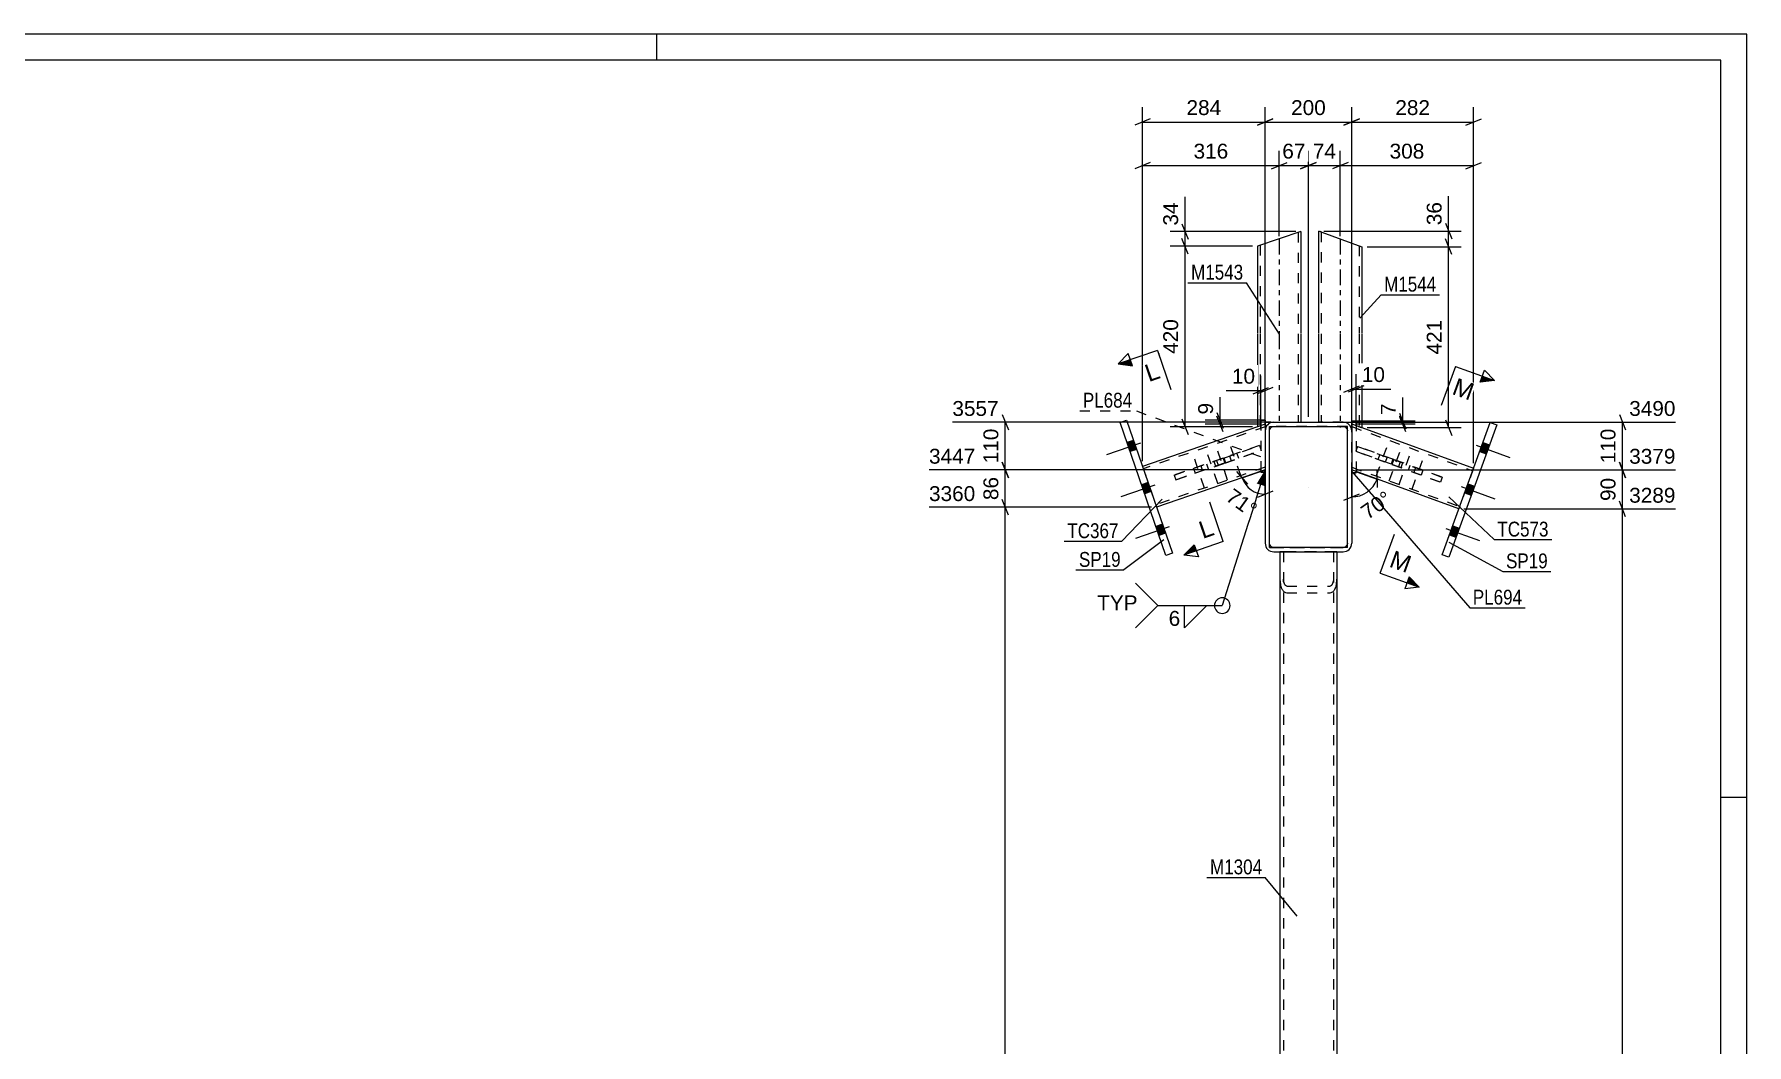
# Model space of a CAD drawing. Header units: millimetres. Extents: x -135 to 706, y -238 to 356.
# Drawn here: x 376.4 to 706.3, y 161 to 355.6 of the extents above; entities that cross this region are included whole.
import ezdxf

# ---------------------------------------------------------------- set-up
doc = ezdxf.new("R2010")
doc.units = ezdxf.units.MM
doc.linetypes.add('DXK_LINE_DOT2', pattern=[3.9198, 1.9599, -1.9599])
doc.linetypes.add('DXK_LINE_DOT3', pattern=[5.9187, 2.979, -0.9799, 0.9799, -0.9799])
doc.styles.add('Arial', font='ARIAL.TTF', dxfattribs={"height": 0.2})
doc.styles.add('Arial Narrow', font='ARIALN.TTF', dxfattribs={"height": 0.2})

# ---------------------------------------------------------------- blocks, each defined once
blk = doc.blocks.new('Unknown-284933639-1134')
at = {"color": 5, "linetype": 'Continuous'}
for p, q in [((706.34, 355.61), (-134.66, 355.61)), ((496.34, 350.61), (496.34, 355.61)), ((706.34, -238.39), (706.34, 355.61)), ((701.34, 350.61), (-129.66, 350.61)), ((701.34, -233.39), (701.34, 350.61)), ((706.34, 208.61), (701.34, 208.61))]:
    blk.add_line(p, q, dxfattribs=at)
blk = doc.blocks.new('Part-284933639-13966 - 13959')
at = {"color": 2, "linetype": 'Continuous'}
for p, q in [((616.4, 255.89), (616.4, 15.06)), ((627.4, 255.89), (627.4, 15.06))]:
    blk.add_line(p, q, dxfattribs=at)
at = {"color": 7, "linetype": 'DXK_LINE_DOT2'}
for p, q in [((616.4, 255.89), (626.73, 255.89)), ((617.22, 255.89), (616.4, 255.89)), ((627.4, 255.89), (617.07, 255.89)), ((617.07, 255.89), (617.07, 15.06)), ((627.4, 255.89), (626.58, 255.89)), ((626.73, 255.89), (626.73, 15.06)), ((626.73, 15.06), (616.4, 15.06)), ((616.4, 15.06), (616.4, 15.06)), ((616.4, 15.06), (617.22, 15.06)), ((617.07, 15.06), (627.4, 15.06)), ((617.07, 15.06), (617.07, 15.06)), ((627.4, 15.06), (626.58, 15.06)), ((626.73, 15.06), (626.73, 15.06)), ((627.4, 15.06), (627.4, 15.06))]:
    blk.add_line(p, q, dxfattribs=at)
blk = doc.blocks.new('Part-284933639-13961 - 13959')
at = {"color": 2, "linetype": 'Continuous'}
for p, q in [((615.23, 280.89), (614.59, 280.76)), ((615.23, 280.89), (628.57, 280.89)), ((615.23, 280.89), (615.23, 280.89)), ((628.57, 280.89), (628.57, 280.89)), ((629.2, 280.76), (628.57, 280.89)), ((613.69, 279.86), (613.57, 279.22)), ((613.57, 279.22), (613.57, 257.56)), ((630.23, 279.22), (630.11, 279.86)), ((630.23, 279.22), (630.23, 257.56)), ((613.57, 257.56), (613.69, 256.92)), ((630.11, 256.92), (630.23, 257.56)), ((614.59, 256.02), (615.23, 255.89)), ((615.23, 255.89), (628.57, 255.89)), ((615.23, 255.89), (615.23, 255.89)), ((628.57, 255.89), (629.2, 256.02)), ((628.57, 255.89), (628.57, 255.89))]:
    blk.add_line(p, q, dxfattribs=at)
at = {"color": 7, "linetype": 'DXK_LINE_DOT2'}
for p, q in [((614.4, 279.22), (614.46, 279.54)), ((614.4, 279.22), (614.4, 279.22)), ((614.4, 257.56), (614.4, 279.22)), ((614.91, 279.99), (615.23, 280.06)), ((615.23, 280.06), (615.23, 280.06)), ((615.23, 280.06), (628.57, 280.06)), ((628.57, 280.06), (628.57, 280.06)), ((628.57, 280.06), (628.88, 279.99)), ((629.34, 279.54), (629.4, 279.22)), ((629.4, 279.22), (629.4, 279.22)), ((629.4, 257.56), (629.4, 279.22)), ((614.4, 257.56), (614.4, 257.56)), ((614.46, 257.24), (614.4, 257.56)), ((629.4, 257.56), (629.34, 257.24)), ((629.4, 257.56), (629.4, 257.56)), ((615.23, 256.72), (614.91, 256.79)), ((615.23, 256.72), (615.23, 256.72)), ((615.23, 256.72), (628.57, 256.72)), ((628.88, 256.79), (628.57, 256.72)), ((628.57, 256.72), (628.57, 256.72))]:
    blk.add_line(p, q, dxfattribs=at)
at = {"color": 7, "linetype": 'DXK_LINE_DOT3'}
blk.add_line((621.9, 268.39), (621.9, 268.39), dxfattribs=at)
at = {"color": 2, "linetype": 'Continuous'}
for centre, start, end in [((615.23, 279.22), 112.5, 157.5), ((628.57, 279.22), 22.5, 67.5), ((615.23, 257.56), 202.5, 247.5), ((628.57, 257.56), 292.5, 337.5)]:
    blk.add_arc(centre, 1.67, start, end, dxfattribs=at)
at = {"color": 7, "linetype": 'DXK_LINE_DOT2'}
for centre, start, end in [((615.23, 279.22), 112.5, 157.5), ((628.57, 279.22), 22.5, 67.5), ((615.23, 257.56), 202.5, 247.5), ((628.57, 257.56), 292.5, 337.5)]:
    blk.add_arc(centre, 0.833, start, end, dxfattribs=at)
blk = doc.blocks.new('Part-284933639-14050 - 13959')
at = {"color": 7, "linetype": 'DXK_LINE_DOT2'}
for p, q in [((596, 270.7), (605.52, 273.98)), ((605.44, 273.95), (596, 270.7)), ((612.45, 276.36), (605.44, 273.95)), ((605.44, 273.95), (605.77, 273.01)), ((605.52, 273.98), (612.45, 276.36)), ((605.52, 273.98), (605.85, 273.03)), ((605.77, 273.01), (612.77, 275.42)), ((605.85, 273.03), (612.77, 275.42)), ((612.45, 276.36), (612.45, 276.36)), ((612.45, 276.36), (612.77, 275.42)), ((612.45, 276.36), (612.77, 275.42)), ((612.77, 275.42), (612.77, 275.42)), ((596, 270.7), (596.33, 269.76)), ((605.85, 273.03), (596.33, 269.76)), ((596.33, 269.76), (605.77, 273.01))]:
    blk.add_line(p, q, dxfattribs=at)
blk = doc.blocks.new('Part-284933639-13986 - 13959')
at = {"color": 7, "linetype": 'DXK_LINE_DOT2'}
for p, q in [((613.57, 280.51), (612.11, 280.01)), ((613.57, 280.51), (613.57, 280.43)), ((613.57, 279.98), (590.09, 271.9)), ((613.57, 279.85), (613.57, 279.45)), ((613.57, 279.22), (613.57, 271.69)), ((589.93, 272.37), (592.64, 264.49)), ((613.57, 272.22), (592.48, 264.96))]:
    blk.add_line(p, q, dxfattribs=at)
at = {"color": 2, "linetype": 'Continuous'}
for p, q in [((613.57, 280.51), (613.57, 280.43)), ((612.11, 280.01), (589.93, 272.37)), ((613.57, 280.43), (613.57, 279.85)), ((613.57, 279.85), (613.57, 279.22)), ((613.57, 271.69), (592.64, 264.49))]:
    blk.add_line(p, q, dxfattribs=at)
blk = doc.blocks.new('Part-284933639-13970 - 13959')
at = {"color": 7, "linetype": 'DXK_LINE_DOT2'}
for p, q in [((627.01, 255.89), (616.4, 255.89)), ((616.4, 255.89), (616.4, 255.89)), ((616.4, 255.89), (617.07, 255.89)), ((616.4, 255.89), (616.4, 170.13)), ((617.07, 255.89), (617.07, 170.13)), ((617.73, 255.89), (626.07, 255.89)), ((626.54, 255.89), (626.73, 255.89)), ((626.73, 255.89), (626.73, 170.13)), ((627.4, 255.89), (626.73, 255.89)), ((627.3, 255.89), (627.01, 255.89)), ((627.4, 255.89), (627.3, 255.89)), ((627.4, 255.89), (627.4, 170.13)), ((616.4, 250.64), (616.5, 249.63)), ((617.12, 250.13), (617.07, 250.64)), ((617.22, 248.19), (617.48, 248.09)), ((617.73, 249.32), (617.48, 249.42)), ((617.48, 248.09), (617.73, 247.99)), ((617.73, 249.32), (626.07, 249.32)), ((617.73, 247.99), (626.07, 247.99)), ((626.32, 249.42), (626.07, 249.32)), ((626.07, 247.99), (626.58, 248.19)), ((626.73, 250.64), (626.68, 250.13)), ((627.3, 249.63), (627.4, 250.64))]:
    blk.add_line(p, q, dxfattribs=at)
for centre, radius, start, end in [((619.02, 249.99), 2.55, 188.2997, 225.0773), ((618.38, 250.32), 1.27, 188.2997, 225.0773), ((625.42, 250.32), 1.27, 314.9227, 351.7003), ((624.78, 249.99), 2.55, 314.9227, 351.7003)]:
    blk.add_arc(centre, radius, start, end, dxfattribs=at)
blk = doc.blocks.new('Part-284933639-13968 - 13959')
at = {"color": 2, "linetype": 'Continuous'}
for p, q in [((630.23, 280.55), (630.23, 279.22)), ((632.2, 279.83), (653.72, 272)), ((650.87, 264.17), (630.23, 271.68))]:
    blk.add_line(p, q, dxfattribs=at)
at = {"color": 7, "linetype": 'DXK_LINE_DOT2'}
for p, q in [((630.23, 280.55), (632.2, 279.83)), ((630.23, 279.48), (630.23, 280.55)), ((630.23, 280.02), (653.55, 271.53)), ((630.23, 279.22), (630.23, 271.68)), ((630.23, 272.21), (651.05, 264.64)), ((653.72, 272), (650.87, 264.17))]:
    blk.add_line(p, q, dxfattribs=at)
blk = doc.blocks.new('Part-284933639-13988 - 13959')
at = {"color": 2, "linetype": 'Continuous'}
for p, q in [((585.61, 280.8), (586.88, 281.24)), ((594.43, 255.19), (585.61, 280.8)), ((586.88, 281.24), (595.69, 255.63)), ((595.69, 255.63), (594.43, 255.19))]:
    blk.add_line(p, q, dxfattribs=at)
blk = doc.blocks.new('Part-284933639-13989 - 13959')
at = {"color": 2, "linetype": 'Continuous'}
for p, q in [((647.67, 255.36), (656.93, 280.81)), ((656.93, 280.81), (658.18, 280.35)), ((658.18, 280.35), (648.92, 254.9)), ((648.92, 254.9), (647.67, 255.36))]:
    blk.add_line(p, q, dxfattribs=at)
blk = doc.blocks.new('Part-284933639-14054 - 13959')
at = {"color": 7, "linetype": 'DXK_LINE_DOT2'}
for p, q in [((631.37, 276.21), (631.02, 275.27)), ((631.37, 276.21), (631.02, 275.27)), ((631.02, 275.27), (631.02, 275.27)), ((637.89, 272.77), (631.02, 275.27)), ((631.02, 275.27), (637.99, 272.74)), ((631.37, 276.21), (631.37, 276.21)), ((631.37, 276.21), (638.23, 273.71)), ((638.33, 273.68), (631.37, 276.21)), ((638.23, 273.71), (637.89, 272.77)), ((647.34, 269.33), (637.89, 272.77)), ((638.33, 273.68), (637.99, 272.74)), ((637.99, 272.74), (647.34, 269.33)), ((638.23, 273.71), (647.68, 270.27)), ((647.68, 270.27), (638.33, 273.68)), ((647.68, 270.27), (647.34, 269.33))]:
    blk.add_line(p, q, dxfattribs=at)
blk = doc.blocks.new('Part-284933639-14016 - 13959')
at = {"color": 7, "linetype": 'DXK_LINE_DOT2'}
for p, q in [((613.57, 281.24), (612.73, 281.24)), ((612.73, 281.24), (612.73, 271.41)), ((612.73, 281.24), (613.57, 281.24)), ((613.57, 281.24), (613.57, 271.24)), ((612.73, 271.24), (612.73, 271.24)), ((613.57, 271.24), (612.73, 271.24))]:
    blk.add_line(p, q, dxfattribs=at)
at = {"color": 2, "linetype": 'Continuous'}
for q in [(612.73, 271.41), (613.57, 271.24)]:
    blk.add_line((612.73, 271.24), q, dxfattribs=at)
blk = doc.blocks.new('Part-284933639-14024 - 13959')
at = {"color": 7, "linetype": 'DXK_LINE_DOT2'}
for p, q in [((630.23, 281.13), (631.07, 281.13)), ((630.23, 271.13), (630.23, 281.13)), ((630.23, 281.13), (631.07, 281.13)), ((631.07, 281.13), (631.07, 271.38)), ((631.07, 271.13), (630.23, 271.13))]:
    blk.add_line(p, q, dxfattribs=at)
at = {"color": 2, "linetype": 'Continuous'}
for p, q in [((630.23, 271.13), (631.07, 271.13)), ((631.07, 271.13), (631.07, 271.38)), ((631.07, 271.13), (631.07, 271.13))]:
    blk.add_line(p, q, dxfattribs=at)
blk = doc.blocks.new('Part-284933639-14045 - 13959')
at = {"color": 2, "linetype": 'Continuous'}
for p, q in [((614.4, 256.72), (614.4, 280.06)), ((614.4, 280.06), (629.4, 280.06)), ((629.4, 256.72), (629.4, 280.06)), ((629.4, 256.72), (614.4, 256.72))]:
    blk.add_line(p, q, dxfattribs=at)
at = {"color": 7, "linetype": 'DXK_LINE_DOT2'}
for p, q in [((629.4, 280.06), (614.4, 280.06)), ((614.4, 256.72), (629.4, 256.72))]:
    blk.add_line(p, q, dxfattribs=at)
blk = doc.blocks.new('Bolt-284933639-14065 - 13959')
at = {"linetype": 'Continuous'}
for points in [[(586.94, 276.94), (587.54, 275.21), (588.8, 275.64), (588.2, 277.38)], [(586.94, 276.94), (587.54, 275.21), (588.8, 275.64), (588.2, 277.38)], [(586.94, 276.94), (587.54, 275.21), (588.8, 275.64), (588.2, 277.38)], [(589.74, 268.83), (590.33, 267.09), (591.59, 267.53), (591, 269.26)], [(589.74, 268.83), (590.33, 267.09), (591.59, 267.53), (591, 269.26)], [(592.5, 260.79), (593.1, 259.05), (594.36, 259.49), (593.76, 261.22)], [(592.5, 260.79), (593.1, 259.05), (594.36, 259.49), (593.76, 261.22)], [(592.5, 260.79), (593.1, 259.05), (594.36, 259.49), (593.76, 261.22)]]:
    blk.add_hatch(color=1, dxfattribs=at).paths.add_polyline_path(points)
at = {"color": 1, "linetype": 'Continuous'}
for p, q in [((588.2, 277.38), (586.94, 276.94)), ((588.2, 277.38), (586.94, 276.94)), ((588.2, 277.38), (586.94, 276.94)), ((589.53, 276.86), (582.99, 274.61)), ((589.53, 276.86), (582.99, 274.61)), ((589.53, 276.86), (582.99, 274.61)), ((588.8, 275.64), (587.54, 275.21)), ((588.8, 275.64), (587.54, 275.21)), ((588.8, 275.64), (587.54, 275.21)), ((592.32, 268.74), (585.78, 266.49)), ((592.32, 268.74), (585.78, 266.49)), ((591, 269.26), (589.74, 268.83)), ((591, 269.26), (589.74, 268.83)), ((591.59, 267.53), (590.33, 267.09)), ((591.59, 267.53), (590.33, 267.09)), ((595.09, 260.71), (588.55, 258.46)), ((595.09, 260.71), (588.55, 258.46)), ((595.09, 260.71), (588.55, 258.46)), ((593.76, 261.22), (592.5, 260.79)), ((593.76, 261.22), (592.5, 260.79)), ((593.76, 261.22), (592.5, 260.79)), ((594.36, 259.49), (593.1, 259.05)), ((594.36, 259.49), (593.1, 259.05)), ((594.36, 259.49), (593.1, 259.05))]:
    blk.add_line(p, q, dxfattribs=at)
blk = doc.blocks.new('Bolt-284933639-14066 - 13959')
at = {"linetype": 'Continuous'}
for points in [[(656.16, 274.79), (656.79, 276.51), (655.53, 276.97), (654.91, 275.25)], [(656.16, 274.79), (656.79, 276.51), (655.53, 276.97), (654.91, 275.25)], [(656.16, 274.79), (656.79, 276.51), (655.53, 276.97), (654.91, 275.25)], [(653.25, 266.8), (653.88, 268.53), (652.63, 268.98), (652, 267.26)], [(653.25, 266.8), (653.88, 268.53), (652.63, 268.98), (652, 267.26)], [(650.32, 258.74), (650.94, 260.46), (649.69, 260.92), (649.06, 259.19)], [(650.32, 258.74), (650.94, 260.46), (649.69, 260.92), (649.06, 259.19)], [(650.32, 258.74), (650.94, 260.46), (649.69, 260.92), (649.06, 259.19)]]:
    blk.add_hatch(color=1, dxfattribs=at).paths.add_polyline_path(points)
at = {"color": 1, "linetype": 'Continuous'}
for p, q in [((654.2, 276.48), (660.7, 274.11)), ((654.2, 276.48), (660.7, 274.11)), ((654.2, 276.48), (660.7, 274.11)), ((654.91, 275.25), (656.16, 274.79)), ((654.91, 275.25), (656.16, 274.79)), ((654.91, 275.25), (656.16, 274.79)), ((655.53, 276.97), (656.79, 276.51)), ((655.53, 276.97), (656.79, 276.51)), ((655.53, 276.97), (656.79, 276.51)), ((651.3, 268.49), (657.8, 266.13)), ((651.3, 268.49), (657.8, 266.13)), ((652, 267.26), (653.25, 266.8)), ((652, 267.26), (653.25, 266.8)), ((652.63, 268.98), (653.88, 268.53)), ((652.63, 268.98), (653.88, 268.53)), ((649.69, 260.92), (650.94, 260.46)), ((649.69, 260.92), (650.94, 260.46)), ((649.69, 260.92), (650.94, 260.46)), ((648.36, 260.43), (654.86, 258.06)), ((648.36, 260.43), (654.86, 258.06)), ((648.36, 260.43), (654.86, 258.06)), ((649.06, 259.19), (650.32, 258.74)), ((649.06, 259.19), (650.32, 258.74)), ((649.06, 259.19), (650.32, 258.74))]:
    blk.add_line(p, q, dxfattribs=at)
blk = doc.blocks.new('Bolt-284933639-14073 - 13959')
at = {"color": 1, "linetype": 'DXK_LINE_DOT2'}
for p, q in [((602.43, 274.68), (604.47, 268.77)), ((604.36, 275.34), (606.39, 269.43)), ((605.61, 274.01), (605.94, 273.06)), ((606.71, 274.39), (607.03, 273.44)), ((606.88, 276.21), (608.91, 270.3)), ((608.13, 274.88), (608.45, 273.93)), ((599.75, 271.99), (600.08, 271.05)), ((599.92, 273.81), (601.95, 267.9)), ((601.17, 272.48), (601.49, 271.54)), ((602.27, 272.86), (602.59, 271.91)), ((603.69, 273.35), (604.01, 272.4)), ((604.19, 273.52), (604.52, 272.58))]:
    blk.add_line(p, q, dxfattribs=at)
blk = doc.blocks.new('Bolt-284933639-14077 - 13959')
at = {"color": 1, "linetype": 'DXK_LINE_DOT2'}
for p, q in [((636.92, 275.97), (634.78, 270.09)), ((635.64, 274.66), (635.3, 273.72)), ((637.05, 274.14), (636.71, 273.2)), ((639.43, 275.05), (637.29, 269.18)), ((641.32, 274.36), (639.18, 268.49)), ((638.15, 273.74), (637.81, 272.8)), ((639.56, 273.23), (639.22, 272.29)), ((640.04, 273.05), (639.7, 272.11)), ((641.45, 272.54), (641.11, 271.6)), ((643.83, 273.45), (641.69, 267.58)), ((642.55, 272.14), (642.21, 271.2)), ((643.96, 271.63), (643.62, 270.69))]:
    blk.add_line(p, q, dxfattribs=at)
blk = doc.blocks.new('Part-284933639-19805 - 13959')
at = {"color": 2, "linetype": 'Continuous'}
for p, q in [((620.44, 317.62), (612.11, 314.76)), ((620.44, 317.62), (620.44, 298.01)), ((612.11, 314.76), (612.11, 298.01)), ((612.11, 297.91), (612.11, 280.01)), ((620.44, 297.91), (620.44, 280.89)), ((613.57, 280.51), (612.11, 280.01)), ((613.57, 280.89), (613.57, 280.51)), ((613.57, 280.89), (615.23, 280.89))]:
    blk.add_line(p, q, dxfattribs=at)
at = {"color": 7, "linetype": 'DXK_LINE_DOT2'}
for p, q in [((619.9, 317.44), (619.94, 317.45)), ((619.94, 317.45), (619.94, 298.01)), ((612.61, 314.93), (612.61, 298.01)), ((612.61, 297.91), (612.61, 280.18)), ((619.94, 297.91), (619.94, 280.89)), ((615.23, 280.89), (620.44, 280.89))]:
    blk.add_line(p, q, dxfattribs=at)
at = {"color": 7, "linetype": 'DXK_LINE_DOT3'}
for p, q in [((616.28, 316.19), (616.28, 298.01)), ((616.28, 297.91), (616.28, 280.01))]:
    blk.add_line(p, q, dxfattribs=at)
blk = doc.blocks.new('Part-284933639-19803 - 13959')
at = {"color": 2, "linetype": 'Continuous'}
for p, q in [((623.86, 317.71), (623.86, 298.01)), ((623.86, 317.71), (623.94, 317.68)), ((623.94, 317.68), (624.48, 317.48)), ((624.48, 317.48), (632.2, 314.67)), ((632.2, 314.67), (632.2, 298.01)), ((623.86, 297.91), (623.86, 280.89)), ((632.2, 297.91), (632.2, 279.83)), ((628.57, 280.89), (630.23, 280.89)), ((630.23, 280.89), (630.23, 280.55)), ((630.23, 280.55), (632.2, 279.83))]:
    blk.add_line(p, q, dxfattribs=at)
at = {"color": 7, "linetype": 'DXK_LINE_DOT2'}
for p, q in [((623.86, 317.71), (623.86, 317.71)), ((624.48, 317.48), (624.16, 317.6)), ((624.36, 317.53), (624.36, 298.01)), ((624.36, 317.53), (624.4, 317.51)), ((631.7, 314.85), (631.7, 298.01)), ((624.36, 297.91), (624.36, 280.89)), ((631.7, 297.91), (631.7, 280.01)), ((628.57, 280.89), (623.86, 280.89))]:
    blk.add_line(p, q, dxfattribs=at)
at = {"color": 7, "linetype": 'DXK_LINE_DOT3'}
for p, q in [((628.03, 316.19), (628.03, 298.01)), ((628.03, 297.91), (628.03, 279.83))]:
    blk.add_line(p, q, dxfattribs=at)
blk = doc.blocks.new('StraightDimension-284933639-15329 - 13959')
at = {"color": 7, "linetype": 'Continuous'}
for p, q in [((614.67, 280.89), (553.3, 280.89)), ((562.9, 282.39), (564.1, 279.39)), ((563.5, 271.69), (563.5, 280.89)), ((612.57, 271.69), (548.8, 271.69)), ((564.1, 270.19), (562.9, 273.19))]:
    blk.add_line(p, q, dxfattribs=at)
at = {"color": 0}
blk.add_wipeout([(562.75, 280.23), (558.55, 280.23), (558.55, 272.36), (562.75, 272.36)], dxfattribs=at)
at = {"color": 3, "style": 'Arial'}
blk.add_text('110', height=2.865, rotation=90.0002, dxfattribs=at).set_placement((562.15, 272.96))
at = {"color": 0, "linetype": 'Continuous'}
blk.add_wipeout([(562.8, 281.49), (562.8, 285.69), (552.7, 285.69), (552.7, 281.49)], dxfattribs=at)
at = {"color": 3, "linetype": 'Continuous', "style": 'Arial'}
blk.add_text('3557', height=2.865, dxfattribs=at).set_placement((553.3, 282.09))
blk = doc.blocks.new('StraightDimension-284933639-21617 - 13959')
at = {"color": 7, "linetype": 'Continuous'}
for p, q in [((611.11, 314.76), (595.29, 314.76)), ((598.74, 313.26), (597.54, 316.26)), ((598.14, 280.01), (598.14, 314.76)), ((597.54, 281.51), (598.74, 278.51)), ((611.11, 280.01), (595.29, 280.01))]:
    blk.add_line(p, q, dxfattribs=at)
at = {"color": 0}
blk.add_wipeout([(597.39, 301.32), (593.19, 301.32), (593.19, 293.45), (597.39, 293.45)], dxfattribs=at)
at = {"color": 3, "style": 'Arial'}
blk.add_text('420', height=2.865, rotation=90.0002, dxfattribs=at).set_placement((596.79, 294.05))
blk = doc.blocks.new('StraightDimension-284933639-21949 - 13959')
at = {"color": 7, "linetype": 'Continuous'}
for p, q in [((611.23, 286.35), (614.23, 287.55)), ((615.07, 287.55), (612.07, 286.35)), ((612.73, 279.56), (612.73, 289.8)), ((613.57, 280.22), (613.57, 289.8)), ((612.73, 286.95), (613.57, 286.95))]:
    blk.add_line(p, q, dxfattribs=at)
at = {"color": 0}
blk.add_wipeout([(612.21, 287.7), (612.21, 291.9), (606.56, 291.9), (606.56, 287.7)], dxfattribs=at)
at = {"color": 7, "linetype": 'Continuous'}
blk.add_line((612.73, 286.95), (606.03, 286.95), dxfattribs=at)
blk.add_line((612.73, 286.95), (606.03, 286.95), dxfattribs=at)
at = {"color": 3, "style": 'Arial'}
blk.add_text('10', height=2.865, dxfattribs=at).set_placement((607.16, 288.3))
blk = doc.blocks.new('StraightDimension-284933639-15330 - 13959')
at = {"color": 7, "linetype": 'Continuous'}
for p, q in [((612.57, 271.69), (548.8, 271.69)), ((562.9, 273.19), (564.1, 270.19)), ((563.5, 264.49), (563.5, 271.69)), ((591.64, 264.49), (548.8, 264.49)), ((564.1, 262.99), (562.9, 265.99))]:
    blk.add_line(p, q, dxfattribs=at)
at = {"color": 0}
blk.add_wipeout([(562.75, 270.92), (558.55, 270.92), (558.55, 265.27), (562.75, 265.27)], dxfattribs=at)
at = {"color": 3, "style": 'Arial'}
blk.add_text('86', height=2.865, rotation=90.0002, dxfattribs=at).set_placement((562.15, 265.87))
at = {"color": 0, "linetype": 'Continuous'}
blk.add_wipeout([(558.3, 272.29), (558.3, 276.49), (548.2, 276.49), (548.2, 272.29)], dxfattribs=at)
at = {"color": 3, "linetype": 'Continuous', "style": 'Arial'}
blk.add_text('3447', height=2.865, dxfattribs=at).set_placement((548.8, 272.89))
blk = doc.blocks.new('StraightDimension-284933639-15331 - 13959')
at = {"color": 7, "linetype": 'Continuous'}
for p, q in [((591.64, 264.49), (548.8, 264.49)), ((564.1, 262.99), (562.9, 265.99)), ((563.5, -8.62), (563.5, 264.49)), ((612.57, -8.62), (552.05, -8.62)), ((562.9, -7.12), (564.1, -10.12))]:
    blk.add_line(p, q, dxfattribs=at)
at = {"color": 0, "linetype": 'Continuous'}
blk.add_wipeout([(558.3, 265.09), (558.3, 269.29), (548.2, 269.29), (548.2, 265.09)], dxfattribs=at)
at = {"color": 0}
blk.add_wipeout([(562.75, 132.98), (558.55, 132.98), (558.55, 122.89), (562.75, 122.89)], dxfattribs=at)
at = {"color": 3, "linetype": 'Continuous', "style": 'Arial'}
blk.add_text('3360', height=2.865, dxfattribs=at).set_placement((548.8, 265.69))
at = {"color": 3, "style": 'Arial'}
blk.add_text('3277', height=2.865, rotation=90.0002, dxfattribs=at).set_placement((562.15, 123.49))
blk = doc.blocks.new('StraightDimension-284933639-15398 - 13959')
at = {"color": 7, "linetype": 'Continuous'}
for p, q in [((629.57, 280.89), (692.6, 280.89)), ((681.8, 282.39), (683, 279.39)), ((682.4, 271.68), (682.4, 280.89)), ((631.23, 271.68), (692.6, 271.68)), ((683, 270.18), (681.8, 273.18))]:
    blk.add_line(p, q, dxfattribs=at)
at = {"color": 0}
blk.add_wipeout([(681.65, 280.22), (677.45, 280.22), (677.45, 272.35), (681.65, 272.35)], dxfattribs=at)
at = {"color": 3, "style": 'Arial'}
blk.add_text('110', height=2.865, rotation=90.0002, dxfattribs=at).set_placement((681.05, 272.95))
at = {"color": 0, "linetype": 'Continuous'}
blk.add_wipeout([(693.2, 281.49), (693.2, 285.69), (683.1, 285.69), (683.1, 281.49)], dxfattribs=at)
at = {"color": 3, "linetype": 'Continuous', "style": 'Arial'}
blk.add_text('3490', height=2.865, dxfattribs=at).set_placement((683.7, 282.09))
blk = doc.blocks.new('StraightDimension-284933639-15399 - 13959')
at = {"color": 7, "linetype": 'Continuous'}
for p, q in [((631.23, 271.68), (692.6, 271.68)), ((681.8, 273.18), (683, 270.18)), ((682.4, 264.17), (682.4, 271.68)), ((651.87, 264.17), (692.6, 264.17)), ((683, 262.67), (681.8, 265.67))]:
    blk.add_line(p, q, dxfattribs=at)
at = {"color": 0}
blk.add_wipeout([(681.65, 270.75), (677.45, 270.75), (677.45, 265.1), (681.65, 265.1)], dxfattribs=at)
at = {"color": 3, "style": 'Arial'}
blk.add_text('90', height=2.865, rotation=90.0002, dxfattribs=at).set_placement((681.05, 265.7))
at = {"color": 0, "linetype": 'Continuous'}
blk.add_wipeout([(693.2, 272.28), (693.2, 276.48), (683.1, 276.48), (683.1, 272.28)], dxfattribs=at)
at = {"color": 3, "linetype": 'Continuous', "style": 'Arial'}
blk.add_text('3379', height=2.865, dxfattribs=at).set_placement((683.7, 272.88))
blk = doc.blocks.new('StraightDimension-284933639-15400 - 13959')
at = {"color": 7, "linetype": 'Continuous'}
for p, q in [((651.87, 264.17), (692.6, 264.17)), ((683, 262.67), (681.8, 265.67)), ((682.4, -7.67), (682.4, 264.17)), ((681.8, -6.17), (683, -9.17)), ((631.23, -7.67), (696.25, -7.67))]:
    blk.add_line(p, q, dxfattribs=at)
at = {"color": 0, "linetype": 'Continuous'}
blk.add_wipeout([(693.2, 264.77), (693.2, 268.97), (683.1, 268.97), (683.1, 264.77)], dxfattribs=at)
at = {"color": 0}
blk.add_wipeout([(681.65, 133.3), (677.45, 133.3), (677.45, 123.2), (681.65, 123.2)], dxfattribs=at)
at = {"color": 3, "linetype": 'Continuous', "style": 'Arial'}
blk.add_text('3289', height=2.865, dxfattribs=at).set_placement((683.7, 265.37))
at = {"color": 3, "style": 'Arial'}
blk.add_text('3262', height=2.865, rotation=90.0002, dxfattribs=at).set_placement((681.05, 123.8))
blk = doc.blocks.new('StraightDimension-284933639-15477 - 13959')
at = {"color": 7, "linetype": 'Continuous'}
for p, q in [((630.23, 281.55), (630.23, 341.55)), ((653.72, 273), (653.72, 341.55)), ((631.73, 339.3), (628.73, 338.1)), ((630.23, 338.7), (653.72, 338.7)), ((652.22, 338.1), (655.22, 339.3))]:
    blk.add_line(p, q, dxfattribs=at)
at = {"color": 0}
blk.add_wipeout([(645.91, 339.45), (645.91, 343.65), (638.04, 343.65), (638.04, 339.45)], dxfattribs=at)
at = {"color": 3, "style": 'Arial'}
blk.add_text('282', height=2.865, dxfattribs=at).set_placement((638.64, 340.05))
blk = doc.blocks.new('StraightDimension-284933639-15478 - 13959')
at = {"color": 7, "linetype": 'Continuous'}
for p, q in [((613.57, 281.43), (613.57, 341.55)), ((630.23, 281.55), (630.23, 341.55)), ((615.07, 339.3), (612.07, 338.1)), ((613.57, 338.7), (630.23, 338.7)), ((628.73, 338.1), (631.73, 339.3))]:
    blk.add_line(p, q, dxfattribs=at)
at = {"color": 0}
blk.add_wipeout([(625.83, 339.45), (625.83, 343.65), (617.96, 343.65), (617.96, 339.45)], dxfattribs=at)
at = {"color": 3, "style": 'Arial'}
blk.add_text('200', height=2.865, dxfattribs=at).set_placement((618.56, 340.05))
blk = doc.blocks.new('StraightDimension-284933639-15479 - 13959')
at = {"color": 7, "linetype": 'Continuous'}
for p, q in [((589.93, 273.37), (589.93, 341.55)), ((613.57, 281.43), (613.57, 341.55)), ((591.43, 339.3), (588.43, 338.1)), ((589.93, 338.7), (613.57, 338.7)), ((612.07, 338.1), (615.07, 339.3))]:
    blk.add_line(p, q, dxfattribs=at)
at = {"color": 0}
blk.add_wipeout([(605.68, 339.45), (605.68, 343.65), (597.81, 343.65), (597.81, 339.45)], dxfattribs=at)
at = {"color": 3, "style": 'Arial'}
blk.add_text('284', height=2.865, dxfattribs=at).set_placement((598.41, 340.05))
blk = doc.blocks.new('AngleDimension-284933639-15534 - 13959')
at = {"color": 7, "linetype": 'Continuous'}
for p, q in [((608.06, 271.39), (610.17, 268.94)), ((609.12, 270.16), (613.57, 271.69)), ((612.62, 271.37), (609.12, 270.16)), ((613.57, 266.99), (613.57, 271.69)), ((615.07, 267.59), (612.07, 266.39))]:
    blk.add_line(p, q, dxfattribs=at)
blk.add_arc((613.57, 271.69), 4.7, 198.9915, 270, dxfattribs=at)
at = {"color": 0}
blk.add_wipeout([(610.82, 261.61), (613.26, 265.03), (607.36, 269.24), (604.92, 265.82)], dxfattribs=at)
at = {"color": 3, "style": 'Arial'}
blk.add_text('71°', height=2.865, rotation=-35.5062, dxfattribs=at).set_placement((605.76, 265.96))
blk = doc.blocks.new('AngleDimension-284933639-15538 - 13959')
at = {"color": 7, "linetype": 'Continuous'}
for p, q in [((635.12, 269.9), (630.23, 271.68)), ((630.23, 266.48), (630.23, 271.68)), ((631.17, 271.34), (635.12, 269.9)), ((635.07, 271.52), (635.17, 268.29)), ((628.73, 265.88), (631.73, 267.08))]:
    blk.add_line(p, q, dxfattribs=at)
blk.add_arc((630.23, 271.68), 5.2, 270, 340, dxfattribs=at)
at = {"color": 0}
blk.add_wipeout([(639.11, 265.32), (636.7, 268.76), (630.76, 264.61), (633.17, 261.17)], dxfattribs=at)
at = {"color": 3, "style": 'Arial'}
blk.add_text('70°', height=2.865, rotation=35.002, dxfattribs=at).set_placement((633.32, 262))
blk = doc.blocks.new('StraightDimension-284933639-21577 - 13959')
at = {"color": 7, "linetype": 'Continuous'}
for p, q in [((629.53, 330.91), (626.53, 329.71)), ((628.03, 316.73), (628.03, 333.16)), ((628.03, 330.31), (653.72, 330.31)), ((652.22, 329.71), (655.22, 330.91)), ((653.72, 273), (653.72, 333.16))]:
    blk.add_line(p, q, dxfattribs=at)
at = {"color": 0}
blk.add_wipeout([(644.81, 331.06), (644.81, 335.26), (636.94, 335.26), (636.94, 331.06)], dxfattribs=at)
at = {"color": 3, "style": 'Arial'}
blk.add_text('308', height=2.865, dxfattribs=at).set_placement((637.54, 331.66))
blk = doc.blocks.new('StraightDimension-284933639-21578 - 13959')
at = {"color": 7, "linetype": 'Continuous'}
for p, q in [((620.4, 329.71), (623.4, 330.91)), ((621.9, 281.89), (621.9, 333.16)), ((621.9, 330.31), (628.03, 330.31)), ((629.53, 330.91), (626.53, 329.71)), ((628.03, 316.73), (628.03, 333.16))]:
    blk.add_line(p, q, dxfattribs=at)
at = {"color": 0}
blk.add_wipeout([(627.79, 331.06), (627.79, 335.26), (622.14, 335.26), (622.14, 331.06)], dxfattribs=at)
at = {"color": 3, "style": 'Arial'}
blk.add_text('74', height=2.865, dxfattribs=at).set_placement((622.74, 331.66))
blk = doc.blocks.new('StraightDimension-284933639-21579 - 13959')
at = {"color": 7, "linetype": 'Continuous'}
for p, q in [((614.78, 329.71), (617.78, 330.91)), ((616.28, 316.73), (616.28, 333.16)), ((616.28, 330.31), (621.9, 330.31)), ((623.4, 330.91), (620.4, 329.71)), ((621.9, 281.89), (621.9, 333.16))]:
    blk.add_line(p, q, dxfattribs=at)
at = {"color": 0}
blk.add_wipeout([(621.91, 331.06), (621.91, 335.26), (616.26, 335.26), (616.26, 331.06)], dxfattribs=at)
at = {"color": 3, "style": 'Arial'}
blk.add_text('67', height=2.865, dxfattribs=at).set_placement((616.86, 331.66))
blk = doc.blocks.new('StraightDimension-284933639-21963 - 13959')
at = {"color": 7, "linetype": 'Continuous'}
for p, q in [((628.73, 286.67), (631.73, 287.87)), ((632.57, 287.87), (629.57, 286.67)), ((630.23, 280.22), (630.23, 290.12)), ((630.23, 287.27), (631.07, 287.27)), ((631.07, 280.22), (631.07, 290.12))]:
    blk.add_line(p, q, dxfattribs=at)
at = {"color": 0}
blk.add_wipeout([(637.24, 288.02), (637.24, 292.22), (631.59, 292.22), (631.59, 288.02)], dxfattribs=at)
at = {"color": 7, "linetype": 'Continuous'}
blk.add_line((631.07, 287.27), (637.76, 287.27), dxfattribs=at)
blk.add_line((631.07, 287.27), (637.76, 287.27), dxfattribs=at)
at = {"color": 3, "style": 'Arial'}
blk.add_text('10', height=2.865, dxfattribs=at).set_placement((632.19, 288.62))
blk = doc.blocks.new('StraightDimension-284933639-21580 - 13959')
at = {"color": 7, "linetype": 'Continuous'}
for p, q in [((591.43, 330.91), (588.43, 329.71)), ((589.93, 273.37), (589.93, 333.16)), ((589.93, 330.31), (616.28, 330.31)), ((614.78, 329.71), (617.78, 330.91)), ((616.28, 316.73), (616.28, 333.16))]:
    blk.add_line(p, q, dxfattribs=at)
at = {"color": 0}
blk.add_wipeout([(607.04, 331.06), (607.04, 335.26), (599.17, 335.26), (599.17, 331.06)], dxfattribs=at)
at = {"color": 3, "style": 'Arial'}
blk.add_text('316', height=2.865, dxfattribs=at).set_placement((599.77, 331.66))
blk = doc.blocks.new('StraightDimension-284933639-21616 - 13959')
at = {"color": 7, "linetype": 'Continuous'}
for p, q in [((619.44, 317.62), (595.29, 317.62)), ((597.54, 319.12), (598.74, 316.12)), ((598.14, 314.76), (598.14, 317.62)), ((611.11, 314.76), (595.29, 314.76)), ((598.74, 313.26), (597.54, 316.26))]:
    blk.add_line(p, q, dxfattribs=at)
at = {"color": 0}
blk.add_wipeout([(597.39, 323.8), (593.19, 323.8), (593.19, 318.15), (597.39, 318.15)], dxfattribs=at)
at = {"color": 7, "linetype": 'Continuous'}
blk.add_line((598.14, 317.62), (598.14, 324.32), dxfattribs=at)
blk.add_line((598.14, 317.62), (598.14, 324.32), dxfattribs=at)
at = {"color": 3, "style": 'Arial'}
blk.add_text('34', height=2.865, rotation=90.0002, dxfattribs=at).set_placement((596.79, 318.75))
blk = doc.blocks.new('StraightDimension-284933639-21669 - 13959')
at = {"color": 7, "linetype": 'Continuous'}
for p, q in [((624.86, 317.71), (651.31, 317.71)), ((648.31, 319.21), (649.51, 316.21)), ((648.91, 314.67), (648.91, 317.71)), ((633.2, 314.67), (651.31, 314.67)), ((649.51, 313.17), (648.31, 316.17))]:
    blk.add_line(p, q, dxfattribs=at)
at = {"color": 0}
blk.add_wipeout([(648.16, 323.88), (643.96, 323.88), (643.96, 318.23), (648.16, 318.23)], dxfattribs=at)
at = {"color": 7, "linetype": 'Continuous'}
blk.add_line((648.91, 317.71), (648.91, 324.41), dxfattribs=at)
blk.add_line((648.91, 317.71), (648.91, 324.41), dxfattribs=at)
at = {"color": 3, "style": 'Arial'}
blk.add_text('36', height=2.865, rotation=90.0002, dxfattribs=at).set_placement((647.56, 318.83))
blk = doc.blocks.new('StraightDimension-284933639-21670 - 13959')
at = {"color": 7, "linetype": 'Continuous'}
for p, q in [((633.2, 314.67), (651.31, 314.67)), ((649.51, 313.17), (648.31, 316.17)), ((648.91, 279.83), (648.91, 314.67)), ((648.31, 281.33), (649.51, 278.33)), ((633.2, 279.83), (651.31, 279.83))]:
    blk.add_line(p, q, dxfattribs=at)
at = {"color": 0}
blk.add_wipeout([(648.16, 301.19), (643.96, 301.19), (643.96, 293.32), (648.16, 293.32)], dxfattribs=at)
at = {"color": 3, "style": 'Arial'}
blk.add_text('421', height=2.865, rotation=90.0002, dxfattribs=at).set_placement((647.56, 293.92))
blk = doc.blocks.new('StraightDimension-284933639-21993 - 13959')
at = {"color": 7, "linetype": 'Continuous'}
for p, q in [((631.23, 281.13), (642.47, 281.13)), ((631.23, 280.55), (642.47, 280.55)), ((639.47, 282.63), (640.67, 279.63)), ((640.67, 279.05), (639.47, 282.05)), ((640.07, 280.55), (640.07, 281.13))]:
    blk.add_line(p, q, dxfattribs=at)
at = {"color": 0}
blk.add_wipeout([(639.32, 285.08), (635.12, 285.08), (635.12, 281.66), (639.32, 281.66)], dxfattribs=at)
at = {"color": 7, "linetype": 'Continuous'}
blk.add_line((640.07, 281.13), (640.07, 285.61), dxfattribs=at)
blk.add_line((640.07, 281.13), (640.07, 285.61), dxfattribs=at)
at = {"color": 3, "style": 'Arial'}
blk.add_text('7', height=2.87, rotation=90.0002, dxfattribs=at).set_placement((638.72, 282.26))
blk = doc.blocks.new('StraightDimension-284933639-22010 - 13959')
at = {"color": 7, "linetype": 'Continuous'}
for p, q in [((612.57, 281.24), (602.02, 281.24)), ((612.57, 280.51), (602.02, 280.51)), ((604.27, 282.74), (605.47, 279.74)), ((605.47, 279.01), (604.27, 282.01)), ((604.87, 280.51), (604.87, 281.24))]:
    blk.add_line(p, q, dxfattribs=at)
at = {"color": 0}
blk.add_wipeout([(604.12, 285.19), (599.92, 285.19), (599.92, 281.76), (604.12, 281.76)], dxfattribs=at)
at = {"color": 7, "linetype": 'Continuous'}
blk.add_line((604.87, 281.24), (604.87, 285.71), dxfattribs=at)
blk.add_line((604.87, 281.24), (604.87, 285.71), dxfattribs=at)
at = {"color": 3, "style": 'Arial'}
blk.add_text('9', height=2.87, rotation=90.0002, dxfattribs=at).set_placement((603.52, 282.36))
blk = doc.blocks.new('WeldMark-284933639-21923 - 13959')
at = {"linetype": 'Continuous'}
blk.add_hatch(color=30, dxfattribs=at).paths.add_polyline_path([(611.95, 269.06), (613.57, 271.69), (613.38, 268.61)])
at = {"color": 30, "linetype": 'Continuous'}
blk.add_line((613.57, 271.69), (605.3, 245.55), dxfattribs=at)
at = {"color": 3, "linetype": 'Continuous'}
for q in [(588.59, 249.84), (588.59, 241.26)]:
    blk.add_line((592.87, 245.55), q, dxfattribs=at)
for start, end in [(90, 270), (270, 90)]:
    blk.add_arc((605.3, 245.55), 1.5, start, end, dxfattribs=at)
at = {"color": 0}
blk.add_wipeout([(597.4, 241.45), (597.4, 244.85), (594.77, 244.85), (594.77, 241.45)], dxfattribs=at)
at = {"color": 30, "linetype": 'Continuous'}
blk.add_line((592.87, 245.55), (605.3, 245.55), dxfattribs=at)
at = {"color": 3, "linetype": 'Continuous'}
for p, q in [((598.05, 245.55), (602.34, 245.55)), ((602.34, 245.55), (598.05, 241.26)), ((598.05, 241.26), (598.05, 245.55))]:
    blk.add_line(p, q, dxfattribs=at)
at = {"color": 3, "style": 'Arial'}
blk.add_text('6', height=2.87, dxfattribs=at).set_placement((594.97, 241.65))
at = {"color": 0, "linetype": 'Continuous'}
blk.add_wipeout([(588.97, 244.65), (588.97, 247.65), (581.2, 247.65), (581.2, 244.65)], dxfattribs=at)
blk.add_wipeout([(588.97, 244.65), (588.97, 247.65), (581.2, 247.65), (581.2, 244.65)], dxfattribs=at)
at = {"color": 3, "linetype": 'Continuous', "style": 'Arial'}
blk.add_text('TYP', height=2.865, dxfattribs=at).set_placement((581.2, 244.65))
blk = doc.blocks.new('Mark-284933639-15543 - 13959')
at = {"color": 0}
blk.add_wipeout([(612.99, 193.78), (612.99, 196.78), (602.94, 196.78), (602.94, 193.78)], dxfattribs=at)
blk.add_wipeout([(612.99, 193.78), (612.99, 196.78), (602.94, 196.78), (602.94, 193.78)], dxfattribs=at)
at = {"color": 30, "linetype": 'Continuous'}
for p in [(602.34, 193.18), (619.7, 185.7)]:
    blk.add_line(p, (613.59, 193.18), dxfattribs=at)
at = {"color": 3, "style": 'Arial Narrow'}
blk.add_text('M1304', height=2.863, dxfattribs=at).set_placement((602.94, 193.78))
blk = doc.blocks.new('Mark-284933639-15619 - 13959')
at = {"color": 0}
blk.add_wipeout([(668.01, 252.73), (668.01, 255.73), (659.97, 255.73), (659.97, 252.73)], dxfattribs=at)
blk.add_wipeout([(668.01, 252.73), (668.01, 255.73), (659.97, 255.73), (659.97, 252.73)], dxfattribs=at)
at = {"color": 30, "linetype": 'Continuous'}
for p, q in [((648.98, 257.76), (659.37, 252.13)), ((659.37, 252.13), (668.61, 252.13))]:
    blk.add_line(p, q, dxfattribs=at)
at = {"color": 3, "style": 'Arial Narrow'}
blk.add_text('SP19', height=2.863, dxfattribs=at).set_placement((659.97, 252.73))
blk = doc.blocks.new('SectionMark-284933639-16090 - 13959')
at = {"color": 6, "linetype": 'Continuous'}
blk.add_line((643.25, 249.08), (640.48, 248.76), dxfattribs=at)
at = {"color": 0, "linetype": 'Continuous'}
for points in [[(653.02, 285.02), (654.22, 288.31), (650.57, 289.64), (649.37, 286.35)], [(640.93, 251.78), (642.12, 255.07), (638.47, 256.4), (637.27, 253.11)]]:
    blk.add_wipeout(points, dxfattribs=at)
at = {"linetype": 'Continuous'}
for points in [[(654.97, 288.57), (655.39, 289.74), (657.74, 288.89)], [(640.9, 249.93), (641.33, 251.1), (643.25, 249.08)]]:
    blk.add_hatch(color=6, dxfattribs=at).paths.add_polyline_path(points)
at = {"color": 6, "linetype": 'Continuous'}
for p, q in [((650.23, 291.62), (647.49, 284.1)), ((650.23, 291.62), (657.74, 288.89)), ((654.97, 288.57), (655.82, 290.92)), ((655.82, 290.92), (657.74, 288.89)), ((657.74, 288.89), (654.97, 288.57)), ((635.74, 251.81), (638.47, 259.33)), ((635.74, 251.81), (643.25, 249.08)), ((641.33, 251.1), (640.48, 248.76)), ((643.25, 249.08), (641.33, 251.1))]:
    blk.add_line(p, q, dxfattribs=at)
at = {"color": 3, "linetype": 'Continuous', "style": 'Arial'}
for p in [(649.37, 286.35), (637.27, 253.11)]:
    blk.add_text('M', height=3.34, rotation=-20.002, dxfattribs=at).set_placement(p)
blk = doc.blocks.new('Mark-284933639-15594 - 13959')
at = {"color": 0}
blk.add_wipeout([(585.32, 258.54), (585.32, 261.54), (575.45, 261.54), (575.45, 258.54)], dxfattribs=at)
blk.add_wipeout([(585.32, 258.54), (585.32, 261.54), (575.45, 261.54), (575.45, 258.54)], dxfattribs=at)
at = {"color": 30, "linetype": 'Continuous'}
for p in [(593.69, 266.07), (574.85, 257.94)]:
    blk.add_line(p, (585.92, 257.94), dxfattribs=at)
at = {"color": 3, "style": 'Arial Narrow'}
blk.add_text('TC367', height=2.863, dxfattribs=at).set_placement((575.45, 258.54))
blk = doc.blocks.new('Mark-284933639-21982 - 13959')
at = {"color": 0}
blk.add_wipeout([(663.07, 245.74), (663.07, 248.74), (653.57, 248.74), (653.57, 245.74)], dxfattribs=at)
blk.add_wipeout([(663.07, 245.74), (663.07, 248.74), (653.57, 248.74), (653.57, 245.74)], dxfattribs=at)
at = {"color": 30, "linetype": 'Continuous'}
for p, q in [((630.29, 271.41), (652.97, 245.14)), ((652.97, 245.14), (663.67, 245.14))]:
    blk.add_line(p, q, dxfattribs=at)
at = {"color": 3, "style": 'Arial Narrow'}
blk.add_text('PL694', height=2.863, dxfattribs=at).set_placement((653.57, 245.74))
blk = doc.blocks.new('Mark-284933639-19821 - 13959')
at = {"color": 0}
blk.add_wipeout([(646.53, 306.03), (646.53, 309.03), (636.48, 309.03), (636.48, 306.03)], dxfattribs=at)
blk.add_wipeout([(646.53, 306.03), (646.53, 309.03), (636.48, 309.03), (636.48, 306.03)], dxfattribs=at)
at = {"color": 30, "linetype": 'Continuous'}
for p, q in [((631.79, 300.89), (635.88, 305.43)), ((635.88, 305.43), (647.13, 305.43))]:
    blk.add_line(p, q, dxfattribs=at)
at = {"color": 3, "style": 'Arial Narrow'}
blk.add_text('M1544', height=2.863, dxfattribs=at).set_placement((636.48, 306.03))
blk = doc.blocks.new('Mark-284933639-19824 - 13959')
at = {"color": 0}
blk.add_wipeout([(609.34, 308.34), (609.34, 311.34), (599.29, 311.34), (599.29, 308.34)], dxfattribs=at)
blk.add_wipeout([(609.34, 308.34), (609.34, 311.34), (599.29, 311.34), (599.29, 308.34)], dxfattribs=at)
at = {"color": 30, "linetype": 'Continuous'}
for p in [(598.69, 307.74), (616.31, 297.86)]:
    blk.add_line(p, (609.94, 307.74), dxfattribs=at)
at = {"color": 3, "style": 'Arial Narrow'}
blk.add_text('M1543', height=2.863, dxfattribs=at).set_placement((599.29, 308.34))
blk = doc.blocks.new('Mark-284933639-15616 - 13959')
at = {"color": 0}
blk.add_wipeout([(668.16, 258.85), (668.16, 261.85), (658.3, 261.85), (658.3, 258.85)], dxfattribs=at)
blk.add_wipeout([(668.16, 258.85), (668.16, 261.85), (658.3, 261.85), (658.3, 258.85)], dxfattribs=at)
at = {"color": 30, "linetype": 'Continuous'}
for p, q in [((648.96, 266.47), (657.7, 258.25)), ((657.7, 258.25), (668.76, 258.25))]:
    blk.add_line(p, q, dxfattribs=at)
at = {"color": 3, "style": 'Arial Narrow'}
blk.add_text('TC573', height=2.863, dxfattribs=at).set_placement((658.3, 258.85))
blk = doc.blocks.new('Mark-284933639-15597 - 13959')
at = {"color": 0}
blk.add_wipeout([(585.73, 253.01), (585.73, 256.01), (577.69, 256.01), (577.69, 253.01)], dxfattribs=at)
blk.add_wipeout([(585.73, 253.01), (585.73, 256.01), (577.69, 256.01), (577.69, 253.01)], dxfattribs=at)
at = {"color": 30, "linetype": 'Continuous'}
for p in [(594.01, 258.23), (577.09, 252.41)]:
    blk.add_line(p, (586.33, 252.41), dxfattribs=at)
at = {"color": 3, "style": 'Arial Narrow'}
blk.add_text('SP19', height=2.863, dxfattribs=at).set_placement((577.69, 253.01))
blk = doc.blocks.new('Mark-284933639-21979 - 13959')
at = {"color": 0}
blk.add_wipeout([(587.95, 283.68), (587.95, 286.68), (578.44, 286.68), (578.44, 283.68)], dxfattribs=at)
blk.add_wipeout([(587.95, 283.68), (587.95, 286.68), (578.44, 286.68), (578.44, 283.68)], dxfattribs=at)
at = {"color": 30, "linetype": 'DXK_LINE_DOT2'}
for p in [(577.84, 283.08), (612.73, 274.18)]:
    blk.add_line(p, (588.55, 283.08), dxfattribs=at)
at = {"color": 3, "style": 'Arial Narrow'}
blk.add_text('PL684', height=2.863, dxfattribs=at).set_placement((578.44, 283.68))
blk = doc.blocks.new('SectionMark-284933639-15938 - 13959')
at = {"linetype": 'Continuous'}
blk.add_hatch(color=6, dxfattribs=at).paths.add_polyline_path([(587.61, 292.94), (588.02, 291.75), (585.24, 292.12)])
at = {"color": 6, "linetype": 'Continuous'}
for p, q in [((585.24, 292.12), (587.2, 294.12)), ((588.02, 291.75), (587.2, 294.12)), ((585.24, 292.12), (588.02, 291.75)), ((600.69, 254.92), (597.92, 255.29))]:
    blk.add_line(p, q, dxfattribs=at)
at = {"color": 0, "linetype": 'Continuous'}
for points in [[(593.57, 289.44), (592.43, 292.74), (589.98, 291.9), (591.12, 288.59)], [(603.97, 259.22), (602.83, 262.53), (600.38, 261.69), (601.52, 258.38)]]:
    blk.add_wipeout(points, dxfattribs=at)
at = {"linetype": 'Continuous'}
blk.add_hatch(color=6, dxfattribs=at).paths.add_polyline_path([(599.88, 257.28), (600.28, 256.1), (597.92, 255.29)])
at = {"color": 6, "linetype": 'Continuous'}
for p, q in [((592.81, 294.72), (585.24, 292.12)), ((592.81, 294.72), (595.41, 287.16)), ((605.49, 257.89), (602.88, 265.46)), ((605.49, 257.89), (597.92, 255.29)), ((597.92, 255.29), (599.88, 257.28)), ((599.88, 257.28), (600.69, 254.92))]:
    blk.add_line(p, q, dxfattribs=at)
at = {"color": 3, "linetype": 'Continuous', "style": 'Arial'}
for p in [(591.12, 288.59), (601.52, 258.38)]:
    blk.add_text('L', height=3.34, rotation=18.9936, dxfattribs=at).set_placement(p)

msp = doc.modelspace()

# ---------------------------------------------------------------- block references
for name in ['Unknown-284933639-1134', 'Part-284933639-19805 - 13959', 'Part-284933639-19803 - 13959', 'Part-284933639-13988 - 13959', 'Part-284933639-13986 - 13959', 'Part-284933639-14016 - 13959', 'Part-284933639-13961 - 13959', 'Part-284933639-14024 - 13959', 'Part-284933639-13968 - 13959', 'Part-284933639-13989 - 13959', 'Bolt-284933639-14065 - 13959', 'Part-284933639-14045 - 13959', 'Part-284933639-14050 - 13959', 'Bolt-284933639-14073 - 13959', 'Part-284933639-14054 - 13959', 'Bolt-284933639-14077 - 13959', 'Bolt-284933639-14066 - 13959', 'Part-284933639-13966 - 13959', 'Part-284933639-13970 - 13959']:
    msp.add_blockref(name, (0, 0))

# ---------------------------------------------------------------- next in the draw order: block references
for name in ['StraightDimension-284933639-15329 - 13959', 'StraightDimension-284933639-15398 - 13959']:
    msp.add_blockref(name, (0, 0))

# ---------------------------------------------------------------- next in the draw order: block references
for name in ['StraightDimension-284933639-21617 - 13959', 'StraightDimension-284933639-15330 - 13959', 'StraightDimension-284933639-15399 - 13959']:
    msp.add_blockref(name, (0, 0))

# ---------------------------------------------------------------- next in the draw order: block references
for name in ['StraightDimension-284933639-15477 - 13959', 'StraightDimension-284933639-21949 - 13959', 'StraightDimension-284933639-15331 - 13959', 'StraightDimension-284933639-15400 - 13959']:
    msp.add_blockref(name, (0, 0))

# ---------------------------------------------------------------- next in the draw order: block references
for name in ['StraightDimension-284933639-15478 - 13959', 'AngleDimension-284933639-15534 - 13959', 'AngleDimension-284933639-15538 - 13959', 'Mark-284933639-15619 - 13959', 'Mark-284933639-15543 - 13959']:
    msp.add_blockref(name, (0, 0))

# ---------------------------------------------------------------- next in the draw order: block references
for name in ['StraightDimension-284933639-15479 - 13959', 'StraightDimension-284933639-21577 - 13959', 'WeldMark-284933639-21923 - 13959']:
    msp.add_blockref(name, (0, 0))

# ---------------------------------------------------------------- next in the draw order: block references
for name in ['StraightDimension-284933639-21578 - 13959', 'Mark-284933639-15594 - 13959']:
    msp.add_blockref(name, (0, 0))

# ---------------------------------------------------------------- next in the draw order: block references
for name in ['StraightDimension-284933639-21579 - 13959', 'StraightDimension-284933639-21963 - 13959', 'Mark-284933639-15597 - 13959']:
    msp.add_blockref(name, (0, 0))

# ---------------------------------------------------------------- next in the draw order: block references
for name in ['StraightDimension-284933639-21580 - 13959', 'StraightDimension-284933639-21669 - 13959']:
    msp.add_blockref(name, (0, 0))

# ---------------------------------------------------------------- next in the draw order: block references
for name in ['StraightDimension-284933639-21616 - 13959', 'StraightDimension-284933639-21670 - 13959', 'Mark-284933639-19824 - 13959', 'StraightDimension-284933639-22010 - 13959']:
    msp.add_blockref(name, (0, 0))

# ---------------------------------------------------------------- next in the draw order: block references
for name in ['Mark-284933639-19821 - 13959', 'Mark-284933639-21979 - 13959', 'StraightDimension-284933639-21993 - 13959']:
    msp.add_blockref(name, (0, 0))

# ---------------------------------------------------------------- next in the draw order: block references
for name in ['SectionMark-284933639-15938 - 13959', 'SectionMark-284933639-16090 - 13959']:
    msp.add_blockref(name, (0, 0))

# ---------------------------------------------------------------- next in the draw order: block references
msp.add_blockref('Mark-284933639-21982 - 13959', (0, 0))

# ---------------------------------------------------------------- next in the draw order: block references
msp.add_blockref('Mark-284933639-15616 - 13959', (0, 0))

doc.saveas('drawing.dxf')
